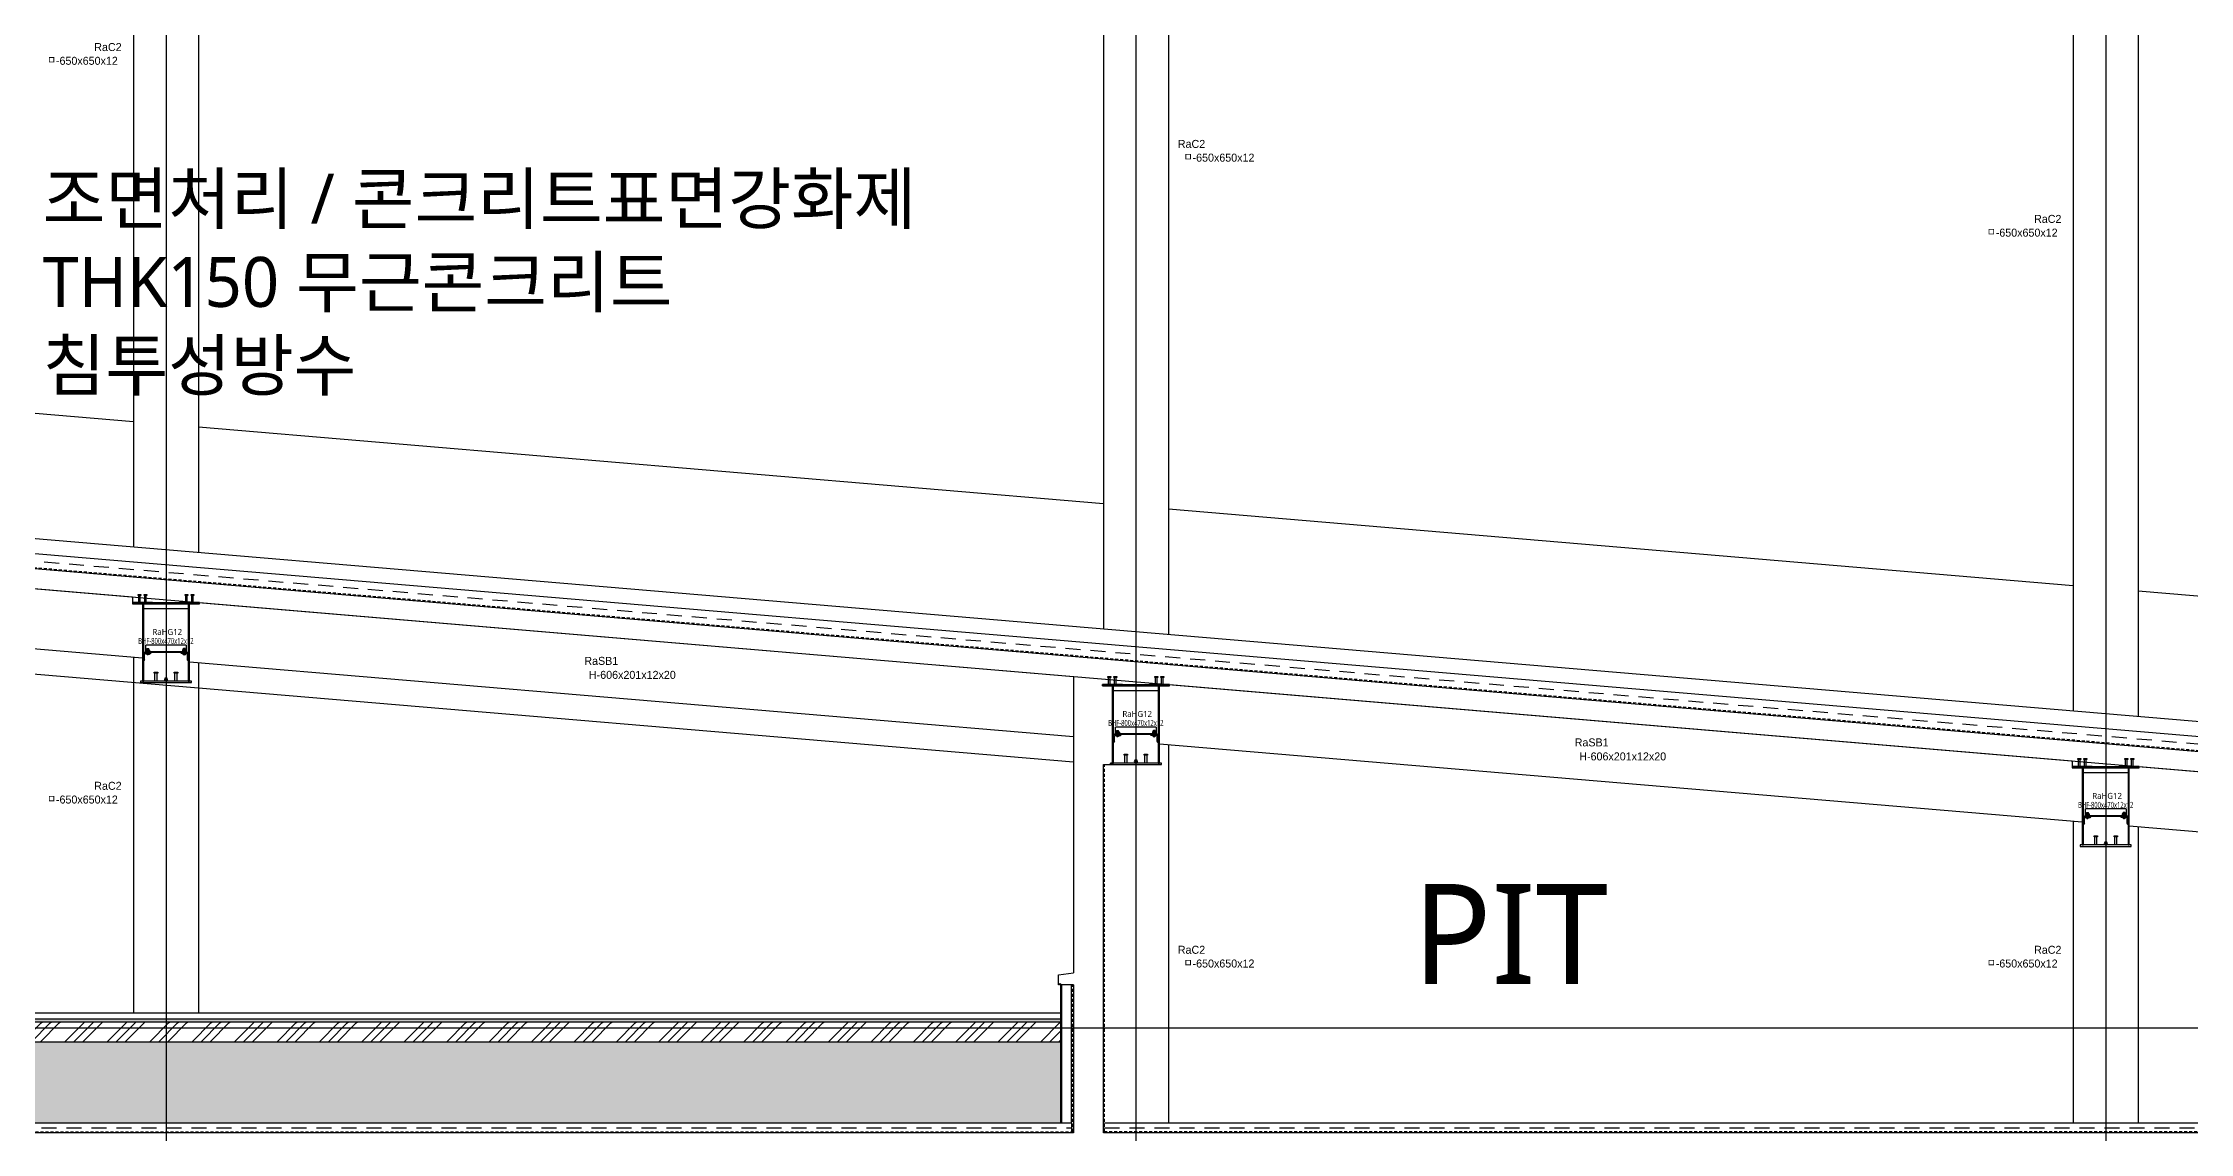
# Model space of a CAD drawing. Header units: millimetres. Extents: x 367092 to 767578, y 396038 to 811791.
# Drawn here: x 470188 to 491659, y 441498 to 452401 of the extents above; entities that cross this region are included whole.
import ezdxf
from ezdxf.enums import TextEntityAlignment as Align

# ---------------------------------------------------------------- set-up
doc = ezdxf.new("R2010")
doc.units = ezdxf.units.MM
doc.header["$LTSCALE"] = 100
doc.header["$MEASUREMENT"] = 0
doc.header["$PDSIZE"] = -10
for name, pattern in [('CENTER', [2, 1.25, -0.25, 0.25, -0.25]), ('HID', [2.5, 1.5, -1]), ('HIDDEN', [9.525, 6.35, -3.175])]:
    doc.linetypes.add(name, pattern=pattern)
doc.layers.get('0').update_dxf_attribs({"linetype": 'CONTINUOUS'})
doc.layers.get('Defpoints').update_dxf_attribs({"color": 171, "linetype": 'CONTINUOUS'})
for name, color, linetype in [('251', 251, 'CONTINUOUS'), ('BOLT', 8, 'CONTINUOUS'), ('cen', 14, 'CONTINUOUS'), ('CEN(ST)', 1, 'CENTER'), ('CON', 2, 'CONTINUOUS'), ('ELE-6', 8, 'CONTINUOUS'), ('FIN', 8, 'CONTINUOUS'), ('FIN-2', 251, 'CONTINUOUS'), ('HAT-252', 252, 'CONTINUOUS'), ('HF', 3, 'CONTINUOUS'), ('plate', 8, 'CONTINUOUS'), ('R', 3, 'CONTINUOUS'), ('SASAC 도면번호', 6, 'CONTINUOUS'), ('STUD', 6, 'CONTINUOUS'), ('TEXT(MIN)', 7, 'CONTINUOUS'), ('TEXT(실명)', 3, 'CONTINUOUS'), ('W', 7, 'CONTINUOUS'), ('WALL', 3, 'CONTINUOUS'), ('wire-meshes', 1, 'CONTINUOUS')]:
    doc.layers.add(name, color=color, linetype=linetype)
doc.styles.add('CGS', font='cgse', dxfattribs={"bigfont": 'cgs'})
doc.styles.add('나눔바른고딕', font='NanumBarunGothic.ttf')

# ---------------------------------------------------------------- blocks, each defined once
blk = doc.blocks.new('SB16')
at = {"layer": 'STUD'}
for p, q in [((-8, 0), (-8, 70)), ((8, 0), (8, 70))]:
    blk.add_line(p, q, dxfattribs=at)
blk.add_lwpolyline([(-15, 70), (-15, 80), (14, 80), (14, 70)], close=True, dxfattribs=at)
blk = doc.blocks.new('*U380')
for p, q in [((-135, 0), (-335, 0)), ((-335, 0), (-335, -12)), ((-135, -12), (-135, 0)), ((335, 0), (135, 0)), ((135, 0), (135, -12)), ((335, -12), (335, 0)), ((-335, -12), (-135, -12)), ((135, -12), (335, -12))]:
    blk.add_line(p, q)
at = {"linetype": 'ByBlock'}
for points in [[(-235, -785), (-223, -785), (-223, -12), (-235, -12)], [(223, -785), (235, -785), (235, -12), (223, -12)]]:
    blk.add_lwpolyline(points, close=True, dxfattribs=at)
blk.add_lwpolyline([(-255, -800), (255, -800), (255, -785), (-255, -785)], close=True)
at = {"layer": 'Defpoints'}
blk.add_point((0, 0), dxfattribs=at)
blk = doc.blocks.new('*U383')
at = {"layer": 'BOLT'}
for p, q in [((-20, 0), (20, 0)), ((-20, 0), (-20, -4)), ((-17, 15), (17, 15)), ((20, 0), (20, -4)), ((-20, -4), (20, -4)), ((-18, -19), (-18, -6)), ((-14, -4), (14, -4)), ((-14, -20), (14, -20)), ((-10, -20), (-10, -31)), ((-10, -31), (-8, -33)), ((-10, -31), (10, -31)), ((-9, -19), (-9, -6)), ((-8, -33), (8, -33)), ((10, -31), (8, -33)), ((9, -19), (9, -6)), ((10, -20), (10, -31)), ((18, -19), (18, -6))]:
    blk.add_line(p, q, dxfattribs=at)
at = {"layer": 'BOLT', "linetype": 'HIDDEN'}
for p, q in [((-10, 15), (-10, 0)), ((10, 15), (10, 0))]:
    blk.add_line(p, q, dxfattribs=at)
at = {"layer": 'BOLT'}
for centre, radius, start, end in [((0, 10), 17.6, 15.5187, 164.4813), ((-14, -11), 6.71, 47.8966, 132.1034), ((-14, -14), 6.71, 227.8966, 312.1034), ((0, -29), 24.2, 68.2132, 111.7868), ((0, 4), 24.2, 248.2132, 291.7868), ((14, -11), 6.71, 47.8966, 132.1034), ((14, -14), 6.71, 227.8966, 312.1034)]:
    blk.add_arc(centre, radius, start, end, dxfattribs=at)
at = {"layer": 'cen'}
blk.add_line((0, 33), (0, -38), dxfattribs=at)
blk = doc.blocks.new('W')
at = {"layer": 'W'}
h = blk.add_hatch(color=256, dxfattribs=at)
h.dxf.hatch_style = 1
edge = h.paths.add_edge_path()
edge.add_line((0, 0), (0, 7.5))
edge.add_arc((0, 0), 7.5, 90, 180)
edge.add_line((-7.5, 0), (0, 0))
blk.add_lwpolyline([(0, 0), (0, 7.5, 0.4142136), (-7.5, 0)], format="xyb", close=True, dxfattribs=at)
blk = doc.blocks.new('*U382')
at = {"layer": 'STUD', "color": 0, "linetype": 'ByBlock'}
for p, q in [((0, 11), (-80, 11)), ((0, -11), (-80, -11))]:
    blk.add_line(p, q, dxfattribs=at)
blk.add_lwpolyline([(-80, -17), (-90, -17), (-90, 17), (-80, 17)], close=True, dxfattribs=at)
blk = doc.blocks.new('R')
at = {"layer": 'R', "const_width": 15}
blk.add_lwpolyline([(-7.5, -15, 1), (7.5, -15, 1)], format="xyb", close=True, dxfattribs=at)
at = {"layer": 'R'}
blk.add_circle((0, -15), 15, dxfattribs=at)
blk = doc.blocks.new('*U381')
at = {"layer": 'plate'}
h = blk.add_hatch(color=256, dxfattribs=at)
h.dxf.hatch_style = 1
edge = h.paths.add_edge_path()
edge.add_line((-223, -575), (-223, -583))
edge.add_arc((-232, -567), 18.2, 300.2401, 362.539)
edge.add_arc((-225, -564), 10.7, 278.6843, 351.3157, ccw=False)
h = blk.add_hatch(color=256, dxfattribs=at)
h.dxf.hatch_style = 1
edge = h.paths.add_edge_path()
edge.add_line((223, -575), (223, -583))
edge.add_arc((232, -567), 18.2, 177.461, 239.7599, ccw=False)
edge.add_arc((225, -564), 10.7, 188.6843, 261.3157)
at = {"layer": 'Defpoints'}
for p in [(0, 0), (-235, -20), (235, -20), (0, -785), (0, -800)]:
    blk.add_point(p, dxfattribs=at)
at = {"layer": 'plate'}
for p, q in [((223, -12), (-223, -12)), ((223, -12), (-223, -12)), ((223, -12), (-223, -12)), ((223, -16), (-223, -16)), ((223, -16), (-223, -16)), ((223, -16), (-223, -16)), ((223, -62), (-223, -62)), ((223, -62), (-223, -62)), ((223, -62), (-223, -62)), ((203, -425), (-203, -425)), ((-203, -500), (-203, -425)), ((203, -425), (203, -500)), ((203, -494), (-203, -494)), ((203, -500), (-203, -500))]:
    blk.add_line(p, q, dxfattribs=at)
for points in [[(-205, -509), (-157, -509, 0.414214), (-148, -500), (-223, -500), (-223, -575, 0.414214), (-214, -566), (-214, -518, -0.414214)], [(-223, -575), (-223, -583, 0.278729), (-214, -566, -0.327968)], [(205, -509), (157, -509, -0.414214), (148, -500), (223, -500), (223, -575, -0.414214), (214, -566), (214, -518, 0.414214)], [(223, -575), (223, -583, -0.278729), (214, -566, 0.327968)]]:
    blk.add_lwpolyline(points, format="xyb", close=True, dxfattribs=at)
at = {"layer": 'BOLT', "xscale": -1, "rotation": 180}
blk.add_blockref('*U383', (-183, -494), dxfattribs=at)
at = {"layer": 'BOLT', "rotation": 180}
blk.add_blockref('*U383', (183, -494), dxfattribs=at)
at = {"layer": 'plate', "xscale": -1}
blk.add_blockref('W', (-223, -500), dxfattribs=at)
at = {"layer": 'plate'}
blk.add_blockref('W', (223, -500), dxfattribs=at)
at = {"layer": 'plate', "rotation": 270}
for p in [(-100, -785), (100, -785)]:
    blk.add_blockref('*U382', p, dxfattribs=at)
at = {"layer": 'plate', "xscale": -1.066666666666665, "yscale": 1.066666666666665, "zscale": 1.066666666666665, "rotation": 180}
blk.add_blockref('R', (0, -785), dxfattribs=at)
blk = doc.blocks.new('RaHG12-SEC')
blk.add_blockref('*U381', (0, 0))
at = {"layer": 'HF'}
blk.add_blockref('*U380', (0, 0), dxfattribs=at)
at = {"layer": 'STUD'}
for p in [(-265, 0), (-205, 0), (205, 0), (265, 0)]:
    blk.add_blockref('SB16', p, dxfattribs=at)
at = {"layer": 'Defpoints', "style": '나눔바른고딕', "width": 0.6}
blk.add_text('BHF-800x470x12x12', height=60, dxfattribs=at).set_placement((-1, -432), align=Align.BOTTOM_CENTER)
at = {"layer": 'Defpoints', "style": '나눔바른고딕'}
blk.add_text('RaHG12', height=60, dxfattribs=at).set_placement((13, -294), align=Align.MIDDLE_CENTER)

msp = doc.modelspace()

# ---------------------------------------------------------------- hatches: boundary and pattern name
at = {"layer": '251', "ltscale": 10000}
h = msp.add_hatch(dxfattribs=at)
h.set_pattern_fill('DASH', color=256, scale=800)
h.set_pattern_definition([(0, (-42871592.7, -757854.31), (100, 100), [100, -100])])
h.paths.add_polyline_path([(465424.8, 442411), (465424.8, 441901), (421145.8, 441901), (421145.8, 442411), (419032.8, 442411), (419032.8, 441601), (480362.8, 441601), (480362.8, 442411)])
at = {"layer": 'HAT-252', "ltscale": 10000}
h = msp.add_hatch(dxfattribs=at)
h.set_pattern_fill('AR-CONC', color=256, scale=5)
h.set_pattern_definition([(50, (-42845795.374, -758104.308), (35.86300913, -3.13760675), [3.75, -41.25]), (355, (-42845795.374, -758104.308), (-6.93756668, 37.609606685), [3, -33]), (100.45144446, (-42845792.386, -758104.57), (28.925442336, 34.471999548), [3.1870096, -35.0571056]), (46.1842, (-42845795.374, -758094.308), (53.362066534, -8.27596404), [5.625, -61.875]), (96.63563549, (-42845790.93, -758094.997), (46.733097284, 48.70593004), [4.7805171, -52.585688]), (351.18416399, (-42845795.374, -758094.31), (46.73309725, 48.70593001), [4.5, -49.50000005]), (21, (-42845790.374, -758096.808), (29.845352606, -20.130944533), [3.75, -41.25]), (326, (-42845790.374, -758096.808), (12.165766596, 36.257502252), [3, -33]), (71.45144474, (-42845787.887, -758098.485), (42.011118836, 16.12655764), [3.1870095, -35.0571056]), (37.5, (-42845795.374, -758104.308), (0.607992766, 16.6446926916), [0, -32.6, 0, -33.5, 0, -33.125]), (7.5, (-42845795.374, -758104.308), (13.153476872, 19.720585594), [0, -19.1, 0, -31.85, 0, -12.625]), (327.5, (-42845806.524, -758104.308), (26.6911218086, -1.1277435867), [0, -12.5, 0, -39, 0, -51.75]), (317.5, (-42845811.524, -758104.308), (29.159308467, 5.005249117), [0, -16.25, 0, -25.9, 0, -36.75])])
h.paths.add_polyline_path([(480362.8, 442611), (480362.8, 442641), (465424.8, 442641), (465424.8, 442611)])
at = {"layer": 'HAT-252', "ltscale": 100}
h = msp.add_hatch(dxfattribs=at)
h.set_pattern_fill('GOST_GROUND', color=256, scale=30)
h.set_pattern_definition([(45, (-42848038.37, -757644.3), (424.2640687, -3e-14), [600]), (45, (-42847948.37, -757644.3), (424.2640687, -3e-14), [600]), (45, (-42847858.37, -757644.3), (424.2640687, -3e-14), [600])])
h.paths.add_polyline_path([(480362.8, 442411), (480362.8, 442611), (465424.8, 442611), (465424.8, 442411)])

# ---------------------------------------------------------------- linework, layer by layer
at = {"layer": '251', "ltscale": 0.5}
msp.add_line((480472.8, 441601), (480472.8, 441511), dxfattribs=at)
at = {"layer": 'CEN(ST)', "ltscale": 10000}
for p, q in [((471419.2, 499911.1), (471419.2, 418443.5)), ((490816.5, 499911.1), (490816.5, 418443.5)), ((385174.2, 442551), (536557.9, 442551))]:
    msp.add_line(p, q, dxfattribs=at)
at = {"layer": 'CEN(ST)', "ltscale": 1000}
msp.add_line((481117.8, 499911.1), (481117.8, 418443.5), dxfattribs=at)
at = {"layer": 'CON', "ltscale": 10000}
for p, q in [((480492.8, 446064.9), (480492.8, 443101)), ((480492.8, 442981), (480492.8, 441501)), ((480492.8, 441501), (418902.8, 441501))]:
    msp.add_line(p, q, dxfattribs=at)
at = {"layer": 'CON'}
for p, q in [((480362.8, 442991), (480352.8, 442991)), ((480352.8, 442991), (480352.8, 442981)), ((480362.8, 442991), (480362.8, 442981))]:
    msp.add_line(p, q, dxfattribs=at)
at = {"layer": 'CON', "ltscale": 1000}
for points in [[(392592.6, 452401), (407921.6, 452401), (526209.6, 442401), (526688.8, 442401), (526688.8, 441501), (533944.1, 441501)], [(416959.6, 451436), (425988.3, 450672.7), (425988.3, 450616.1), (426658.3, 450616.1), (435812.8, 449842.2), (435812.8, 449806.8), (436230.8, 449806.8), (443812.8, 449165.8), (443812.8, 449130.5), (444230.8, 449130.5), (451812.8, 448489.5), (451812.8, 448454.2), (452230.8, 448454.2), (461385.5, 447680.3), (461385.5, 447623.6), (462055.5, 447623.6), (471084.2, 446860.3), (471084.2, 446803.7), (471754.2, 446803.7), (480492.8, 446064.9)], [(518330.8, 442058.4), (518388.8, 442058.4), (518388.8, 441501), (480792.8, 441501), (480792.8, 445183.8), (480862.8, 445183.8), (480862.8, 445198.8), (480882.8, 445198.8), (480882.8, 445971.8), (480782.8, 445971.8), (480782.8, 445983.8), (481452.8, 445983.8), (490481.5, 445220.5), (490481.5, 445163.9), (491151.5, 445163.9), (500180.2, 444400.6), (500180.2, 444343.9), (500850.2, 444343.9), (510004.8, 443570), (510004.8, 443534.7), (510422.8, 443534.7), (518004.8, 442893.7)]]:
    msp.add_lwpolyline(points, dxfattribs=at)
at = {"layer": 'CON'}
for points in [[(480352.8, 442981), (480342.8, 442981), (480342.8, 443081), (480492.8, 443101)], [(480492.8, 442981), (480362.8, 442981)]]:
    msp.add_lwpolyline(points, dxfattribs=at)
at = {"layer": 'Defpoints'}
msp.add_lwpolyline([(392592.6, 452201), (407911, 452201), (526388.8, 442184.9), (526388.8, 441501), (533944.1, 441501)], dxfattribs=at)
at = {"layer": 'ELE-6', "ltscale": 10000}
for p, q in [((461955.5, 447029.9), (471184.2, 446249.8)), ((471094.2, 446257.4), (471094.2, 442701)), ((471654.2, 446210), (480492.8, 445462.8)), ((471744.2, 446202.4), (471744.2, 442701)), ((481352.8, 445390.1), (490581.5, 444609.9)), ((481442.8, 445382.5), (481442.8, 441601)), ((490491.5, 444617.5), (490491.5, 441601)), ((491051.5, 444570.2), (500280.2, 443790)), ((491141.5, 444562.6), (491141.5, 441601))]:
    msp.add_line(p, q, dxfattribs=at)
for points in [[(471094.2, 456257.4), (471094.2, 447361.3)], [(471744.2, 456202.4), (471744.2, 447306.3)], [(480792.8, 455437.4), (480792.8, 446541.4)], [(481442.8, 455382.5), (481442.8, 446486.4)], [(490491.5, 454617.5), (490491.5, 445721.4)], [(491141.5, 454562.6), (491141.5, 445666.5)]]:
    msp.add_lwpolyline(points, dxfattribs=at)
at = {"layer": 'FIN', "ltscale": 1000}
msp.add_line((480362.8, 442981), (480362.8, 441601), dxfattribs=at)
at = {"layer": 'FIN', "ltscale": 0.5}
for points in [[(392592.6, 452701), (407932.1, 452701), (526220.1, 442701), (533944.1, 442701)], [(392592.6, 452551), (407925.8, 452551), (526213.8, 442551)], [(462045.5, 449380.7), (471094.2, 448615.7)], [(462045.5, 449380.7), (471094.2, 448615.7)], [(471744.2, 448560.8), (480792.8, 447795.8)], [(481442.8, 447740.9), (490491.5, 446975.9)], [(491141.5, 446921), (500190.2, 446156)], [(462045.5, 446771.4), (480492.8, 445211.9)], [(465424.8, 442701), (480362.8, 442701)], [(465424.8, 442641), (480362.8, 442641)], [(465424.8, 442611), (480362.8, 442611)], [(465424.8, 442411), (480362.8, 442411)], [(480802.8, 441601), (518378.8, 441601)]]:
    msp.add_lwpolyline(points, dxfattribs=at)
at = {"layer": 'FIN-2', "ltscale": 0.5}
msp.add_line((418922.8, 441601), (480472.8, 441601), dxfattribs=at)
at = {"layer": 'HAT-252', "linetype": 'HID', "ltscale": 0.2}
for p, q in [((480482.8, 441511), (480482.8, 442981)), ((418912.8, 441511), (480482.8, 441511))]:
    msp.add_line(p, q, dxfattribs=at)
for points in [[(392592.6, 452411), (407919.9, 452411), (526207.9, 442411), (526698.8, 442411), (526698.8, 441511), (533944.1, 441511)], [(518378.8, 442058.4), (518378.8, 441511), (480802.8, 441511), (480802.8, 445183.8)]]:
    msp.add_lwpolyline(points, dxfattribs=at)
at = {"layer": 'WALL'}
msp.add_lwpolyline([(480472.8, 441601), (480472.8, 442981), (480372.8, 442981), (480372.8, 441601)], close=True, dxfattribs=at)
at = {"layer": 'wire-meshes', "linetype": 'HID'}
for points in [[(392592.6, 452476), (407922.6, 452476), (526213.8, 442475.7)], [(418922.8, 441551), (480472.8, 441551)], [(480802.8, 441551), (518378.8, 441551)]]:
    msp.add_lwpolyline(points, dxfattribs=at)

# ---------------------------------------------------------------- block references
at = {"layer": 'SASAC 도면번호'}
for p in [(471419.2, 446803.7), (481117.8, 445983.8), (490816.5, 445163.9)]:
    msp.add_blockref('RaHG12-SEC', p, dxfattribs=at)

# ---------------------------------------------------------------- texts
at = {"layer": 'Defpoints', "style": 'CGS'}
for s, p in [('RaC2', (470838.5, 452295.7)), ('ㅁ-650x650x12', (470583.7, 452158.4)), ('RaC2', (481673.7, 451326.8)), ('ㅁ-650x650x12', (481949.4, 451189.5)), ('RaC2', (490235.8, 450576.8)), ('ㅁ-650x650x12', (489981, 450439.4)), ('RaSB1', (475771.7, 446156.5)), ('H-606x201x12x20', (476082.4, 446016.4)), ('RaSB1', (485675, 445340.9)), ('H-606x201x12x20', (485985.7, 445200.9)), ('ㅁ-650x650x12', (470583.7, 444769.2)), ('RaC2', (470838.5, 444906.6)), ('RaC2', (481673.7, 443266.7)), ('RaC2', (490235.8, 443266.7)), ('ㅁ-650x650x12', (481949.4, 443129.4)), ('ㅁ-650x650x12', (489981, 443129.4))]:
    msp.add_text(s, height=80, dxfattribs=at).set_placement(p, align=Align.BOTTOM_CENTER)
at = {"layer": 'TEXT(MIN)', "style": '나눔바른고딕'}
for s, p in [('조면처리 / 콘크리트표면강화제', (470185.2, 450843.9)), ('THK150 무근콘크리트', (470185.2, 450010.6)), ('침투성방수', (470185.2, 449177.3))]:
    msp.add_text(s, height=500, dxfattribs=at).set_placement(p, align=Align.MIDDLE_LEFT)
at = {"layer": 'TEXT(실명)', "style": '나눔바른고딕'}
msp.add_text('PIT', height=1000, dxfattribs=at).set_placement((484863.4, 443489.4), align=Align.MIDDLE)

doc.saveas('drawing.dxf')
